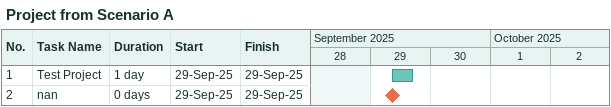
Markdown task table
Project from Scenario A

| ID | Task | Duration | Start | Finish |
|---|---|---|---|---|
| 1 | Test Project | 1d | 2025-09-29 | 2025-09-29 |
| 2 | nan | 0d | 2025-09-29 | 2025-09-29 |
